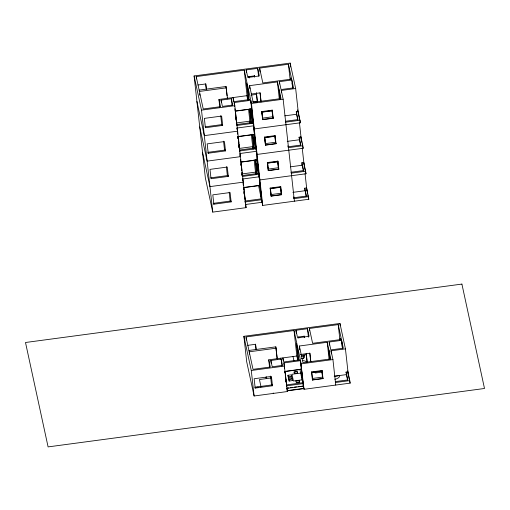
<?xml version="1.0" encoding="UTF-8"?>
<svg xmlns="http://www.w3.org/2000/svg" width="510" height="510" viewBox="0 0 510 510"><rect width="100%" height="100%" fill="white"/><g stroke="black" fill="none" stroke-linecap="round" stroke-linejoin="round"><path stroke-width="0.76" d="M297.61 373.116L294.391 373.588L294.047 371.962L297.202 371.541L297.63 373.027M295.921 381.053L299.262 380.613M291.624 376.252L288.086 376.788L287.767 375.315L291.204 374.844L291.631 376.195M292.102 378.509L288.571 379.038L288.252 377.559L291.695 377.088L292.115 378.439M302.003 379.854L293.435 381.002L291.975 374.257L300.543 373.11M306.229 196.465L304.712 188.19L306.631 187.935L308.811 199.257L262.707 205.428L251.449 103.46L250.767 100.317L234.154 102.542L234.829 105.685L246.088 207.653L212.759 212.109L205.358 177.92L194.1 75.952L290.158 63.1L295.66 88.517L298.401 113.367M196.471 78.916L196.216 76.596L244.245 70.17L250.576 99.418L233.956 101.643L233.076 97.588L233.503 101.445M246.164 69.915L257.697 68.365L259.335 75.945L247.809 77.488L246.164 69.915L246.426 72.229M260.043 71.974L259.615 68.111L288.43 64.254L293.543 87.873L281.055 89.543L279.352 81.67L291.841 80L292.778 88.498M249.052 76.596L254.426 75.875M197.944 84.991L205.804 83.94L206.397 89.346M199.136 90.091L226.032 86.496L227.517 98.659M199.429 91.443L226.325 87.841M291.644 79.101L262.828 82.958L259.615 68.111M249.575 85.654L277.427 81.931L281.029 98.577L253.177 102.3L249.575 85.654L249.913 88.746M251.251 94.057L260.119 92.871L261.056 101.369M281.507 92.763L281.246 90.442L295.66 88.517M219.81 107.202L218.956 99.475L247.063 95.663L248.07 100.323M250.901 95.147L256.664 94.375M221.072 100.119L231.355 98.742L232.713 105.041L222.436 106.418L221.072 100.119L221.334 102.433M252.635 101.987L257.244 101.369M255.848 102.28L257.346 102.076L256.32 92.807M194.1 75.952L201.501 110.147L234.829 105.685M251.449 103.46L283.146 99.214L294.404 201.182M235.301 111.186L251.532 109.012L253.113 123.286L236.876 125.46M261.7 111.569L272.27 110.16L272.365 110.606L261.802 112.021L261.7 111.569L262.644 119.671L273.207 118.256L272.27 110.16M284.841 115.834L296.552 114.266L296.272 111.715L298.191 111.46L300.371 122.782L254.26 128.953L253.387 124.912M262.522 118.122L272.71 116.758L272.997 118.11L262.816 119.474L261.879 112.276M205.198 126.831L222.487 124.516L222.679 125.415L205.39 127.73L204.357 118.384L221.646 116.07L222.679 125.415M236.487 122.942L249.874 121.15L250.378 123.484M253.113 123.286L252.915 122.381L236.678 124.548L236.347 121.546M237.137 129.578L236.965 128.035L253.585 125.811M300.09 120.232L285.683 122.158L285.485 121.259L297.974 119.589L296.272 111.715M264.518 137.062L275.081 135.647L275.177 136.1L264.613 137.515L264.518 137.062L265.455 145.159L276.025 143.743L275.081 135.647M300.607 145.484L299.083 137.209L301.002 136.948L303.182 148.27L257.078 154.441L256.396 151.304L239.783 153.529M275.814 143.603L275.005 136.297L264.824 137.655L265.633 144.968L275.814 143.603L275.521 142.252L265.34 143.616L264.696 137.77M287.232 141.378L299.772 139.702M239.298 148.435L252.686 146.644L253.196 148.977M208.208 153.223L225.496 150.909L224.464 141.563L207.175 143.877L208.208 153.223L208.01 152.324L225.299 150.01L225.496 150.909M255.924 148.78L255.727 147.868L239.496 150.042L239.694 150.954L255.924 148.78L254.35 134.506L238.113 136.674L238.278 138.178M302.902 145.72L288.494 147.651L288.297 146.752L300.785 145.082L299.083 137.209M240.72 162.021L257.333 159.802L257.142 158.897M240.93 162.167L257.161 159.993L258.736 174.273L242.505 176.441M267.329 162.556L277.899 161.141L277.995 161.593L267.425 163.002L267.329 162.556L268.273 170.652L278.836 169.237L277.899 161.141M290.47 166.815L302.181 165.246L301.901 162.696L303.82 162.441L306 173.763L259.89 179.934L259.016 175.893M268.152 169.11L278.332 167.745L278.626 169.097L268.445 170.455L267.992 167.643M210.828 177.818L228.117 175.504L228.308 176.403L211.019 178.717L209.986 169.371L227.275 167.057L228.308 176.403M242.11 173.929L255.504 172.138L256.007 174.465M258.736 174.273L258.544 173.362L242.307 175.536L241.976 172.527M242.766 180.565L242.594 179.016L259.214 176.791M305.719 171.213L291.306 173.145L291.114 172.24L303.603 170.569L301.901 162.696M270.147 188.05L280.71 186.634L280.806 187.081L270.243 188.496L270.147 188.05L271.084 196.146L281.654 194.731L280.71 186.634M281.443 194.584L280.634 187.278L270.453 188.643L271.263 195.948L281.443 194.584L281.15 193.239L270.969 194.597L270.325 188.751M292.861 192.366L304.993 190.74M213.837 204.204L231.126 201.89L230.093 192.544L212.804 194.858L213.837 204.204L213.639 203.305L230.928 200.991L231.126 201.89M261.553 199.761L261.356 198.855L245.125 201.029L245.323 201.934L261.553 199.761L259.979 185.487L243.742 187.661L243.907 189.159M245.412 204.51L262.025 202.285L262.707 205.428M308.531 196.707L294.123 198.632L293.926 197.733L306.414 196.063L304.712 188.19M347.578 380.345L346.054 372.07L347.979 371.809L350.153 383.131L304.049 389.302L300.556 360.672L283.936 362.897L287.43 391.527L254.101 395.989L246.7 361.8L243.888 336.307L339.947 323.448L345.442 348.872L348.26 374.359M283.12 360.258L282.865 357.937L283.745 361.998L300.358 359.773L294.034 330.525L246.005 336.951L253.011 369.342L270.3 367.028L268.744 359.831L296.845 356.012L297.853 360.678M295.953 330.263L307.479 328.72L309.117 336.3L297.591 337.843L295.953 330.263L296.297 333.355M309.659 330.78L309.404 328.465L338.219 324.609L343.326 348.228L330.843 349.898L329.135 342.025L341.623 340.355L342.561 348.853M298.834 336.951L304.215 336.23L304.368 337.588M247.726 345.34L255.587 344.288L256.186 349.701M248.925 350.447L275.821 346.845L277.306 359.014M276.114 348.196L249.218 351.798L249.473 354.112M341.432 339.456L312.611 343.313L309.404 328.465M299.357 346.009L327.216 342.28L330.818 358.925L302.959 362.655L299.357 346.009L299.784 349.873M300.301 354.507L309.901 353.22L310.845 361.717M331.379 353.889L331.035 350.797L345.442 348.872M301.2 355.432L306.599 354.711M270.861 360.474L281.137 359.097L282.502 365.396L272.225 366.773L270.861 360.474L271.205 363.56M301.078 356.439L304.158 355.986A4.539 2.148 -6.3 0 0 304.068 355.049M297.381 358.485L297.725 360.525M243.888 336.307L251.283 370.496L284.618 366.04M301.238 363.815L332.934 359.569L335.746 385.063M301.321 369.367L285.09 371.541L286.665 385.815L302.895 383.641L301.321 369.367L301.123 368.456L302.698 382.729L286.467 384.903L286.665 385.815M294.072 372.134L297.247 371.707M322.052 370.509L311.489 371.924L311.584 372.376L322.154 370.961L322.052 370.509L322.996 378.611L312.432 380.02L312.33 379.574M271.32 377.948L266.641 378.573L266.233 376.686M322.25 372.058L315.333 372.982L315.059 371.72M322.785 378.465L322.492 377.113L312.311 378.477L312.604 379.829L322.785 378.465L321.976 371.159L311.795 372.517L312.604 379.829M334.203 376.24L346.743 374.563M334.464 376.348L339.66 375.513A6.789 3.207 -6.3 0 1 334.866 379.338M256.511 387.339L258.041 387.128M260.31 386.829L261.815 386.625M296.297 382.43L299.478 382.003M255.178 388.084L272.467 385.77L271.435 376.425L254.146 378.739L255.178 388.084L254.981 387.186L272.27 384.871L272.467 385.77M335.274 381.614L347.756 379.944L346.054 372.07M286.703 388.155L288.966 387.849M290.477 387.651L292.746 387.345M294.257 387.141L296.52 386.841M298.031 386.637L300.301 386.338M301.812 386.134L303.322 385.93L304.049 389.302M286.748 388.378L303.367 386.166L300.556 360.672M335.465 382.513L349.873 380.581M287.238 390.628L303.858 388.403M287.283 390.851L303.903 388.633M295.915 381.11L296.348 382.596L299.504 382.168L299.281 380.658M297.579 109.873L298.324 113.316M298.63 114.737L300.371 122.782M290.706 79.439L290.375 77.909L290.541 79.369M296.355 113.367L297.789 119.99M300.619 136.419L301.92 142.424M302.232 143.884L303.182 148.27M303.654 162.919L303.954 164.303M304.26 165.718L306 173.763M347.514 370.917L349.363 379.478M349.681 380.938L350.153 383.131M340.495 339.794L340.164 338.264L340.323 339.724M301.984 164.347L303.418 170.971M306.319 187.725L307.549 193.405M307.861 194.871L308.811 199.257M281.246 90.442L283.146 99.214M287.825 145.815L288.144 147.275M331.035 350.797L332.934 359.569M293.479 196.911L293.773 198.256M273.111 117.804L273.207 118.256M275.929 143.297L276.025 143.743M278.74 168.791L278.836 169.237M322.9 378.159L322.996 378.611M281.558 194.278L281.654 194.731M262.548 119.219L262.644 119.671M265.359 144.712L265.455 145.159M268.177 170.2L268.273 170.652M270.988 195.693L271.084 196.146M251.513 107.916L251.71 108.815L235.091 111.04L234.836 108.726M251.532 109.012L251.334 108.101L252.915 122.381M249.97 109.108L252.896 122.629M249.53 109.159L250.741 114.756L251.608 122.623M254.324 133.41L254.522 134.308L237.902 136.533L238.157 138.847M252.705 134.238L255.708 148.123M252.342 134.646L253.553 140.244L254.426 148.117M257.161 159.993L256.963 159.088L258.544 173.362M301.302 368.271L301.493 369.17L284.873 371.395L285.045 372.938M255.599 160.089L258.525 173.61M255.159 160.14L256.371 165.737L257.238 173.604M259.953 184.391L260.151 185.289L243.531 187.514L243.786 189.835M302.895 383.641L299.886 369.285M261.337 199.104L258.544 185.41M293.001 356.528L293.958 360.946M236.965 128.035L237.647 131.178L204.312 135.634L196.917 101.445M288.124 375.258L288.443 376.75M288.609 377.508L288.928 378.994M289.049 379.542L289.368 381.034M239.917 154.154L240.459 156.666L207.13 161.128L199.729 126.939M242.594 179.016L243.276 182.159L209.941 186.622L202.547 152.433M280.494 358.205L280.64 358.881M286.888 389.015L287.43 391.527M245.546 205.135L246.088 207.653M218.956 99.475L220.518 106.673L203.229 108.987L196.216 76.596M273.213 392.968L273.309 393.42M265.888 377.381L266.163 378.637L259.437 379.536L260.992 386.733M339.947 323.448L340.202 325.769M341.687 341.77L342.369 347.954M338.219 324.609L339.921 340.055M329.224 342.796L329.479 345.117M329.116 351.052L330.053 359.55M328.918 350.153L329.6 359.365M327.216 342.28L329.09 359.276M299.434 122.706L301.289 139.498M302.245 148.2L304.03 164.354M304.19 165.782L304.362 167.363M305.063 173.693L306.912 190.479M290.158 63.1L290.585 66.957M292.071 82.964L292.581 87.599M288.43 64.254L290.139 79.707M321.848 371.267L322.492 377.113M307.479 328.72L308.416 337.218M309.793 353.092L310.73 361.59M311.584 371.898L312.432 380.02M279.352 81.67L279.608 83.991M279.327 90.703L280.264 99.195M279.136 89.798L279.818 99.01M277.427 81.931L279.308 98.921M306.229 353.36L307.256 362.629M306.191 353.934L307.128 362.431M304.094 336.007L304.247 337.371M298.713 336.728L298.866 338.092M300.447 360.544L300.619 362.087M300.785 363.636L303.087 384.483M272.997 118.11L272.193 110.804L262.012 112.168L262.816 119.474M278.626 169.097L277.822 161.785L267.642 163.149L268.445 170.455M271.983 110.185L272.71 116.758M274.794 135.673L275.521 142.252M277.612 161.166L278.332 167.745M280.423 186.66L281.15 193.239M298.93 360.634L297.712 349.618L296.348 343.319L298.261 360.627M294.034 330.525L296.845 356.012M257.697 68.365L258.544 76.092M260.011 92.743L261.031 102.013M267.508 163.264L267.833 166.183M256.447 93.011L257.467 102.28M254.49 75.512L254.649 76.965M254.311 75.659L254.458 77.016M257.123 101.146L257.276 102.51M284.975 371.382L285.141 372.886M285.307 374.385L285.638 377.394M285.887 379.644L286.135 381.901M283.936 362.897L284.191 365.217M284.363 366.76L284.535 368.303M285.3 375.258L285.555 377.572M285.817 379.893L286.072 382.207M286.327 384.527L286.582 386.841M281.137 359.097L281.909 366.046M248.931 76.379L249.199 77.953M248.727 76.283L248.886 77.737M250.767 100.317L262.025 202.285M250.831 101.739L251.086 104.053M251.258 105.602L253.642 127.226M253.814 128.775L256.198 150.393M256.46 152.719L256.715 155.04M256.887 156.583L261.828 201.38M254.235 134.347L255.727 147.868M259.864 185.328L261.356 198.855M249.058 99.488L247.93 89.263L246.566 82.964L248.472 100.272M250.098 108.93L250.27 110.504M252.915 134.423L253.087 135.998M255.727 159.917L255.899 161.491M275.821 346.845L277.102 358.434M249.466 109.242L251.028 123.407M252.278 134.736L253.757 148.11M255.096 160.229L256.657 174.388M244.245 70.17L247.573 100.298M248.593 109.567L250.129 123.471M251.322 134.283L252.947 148.958M254.139 159.777L255.504 172.138M268.744 359.831L269.599 367.557M270.536 376.055L271.562 385.324M235.384 111.939L236.793 124.708M238.444 139.683L238.776 142.685M238.941 144.19L239.694 150.954M241.013 162.919L241.345 165.922M241.51 167.427L241.842 170.436M242.008 171.934L242.422 175.695M244.073 190.663L245.323 201.934M235.352 112.531L235.684 115.534M235.849 117.039L236.181 120.041M238.004 136.521L238.253 138.771M238.419 140.275L238.75 143.278M238.916 144.783L239.247 147.792M240.981 163.512L241.23 165.769M241.479 168.019L241.727 170.276M243.627 187.501L243.882 189.758M244.048 191.256L244.379 194.265M244.545 195.77L244.876 198.772M234.154 102.542L234.581 106.405M235.346 113.36L235.601 115.674M235.856 117.995L236.111 120.309M236.366 122.629L236.627 124.944M237.392 131.899L237.647 134.213M238.419 141.168L238.584 142.711M238.929 145.803L239.101 147.345M239.439 150.437L239.611 151.98M239.949 155.072L240.121 156.615M240.465 159.707L240.631 161.249M240.975 164.341L241.147 165.884M241.485 168.976L241.657 170.518M241.995 173.61L242.256 175.931M243.021 182.88L243.276 185.2M244.041 192.149L244.213 193.698M244.558 196.784L244.723 198.333M245.068 201.418L245.24 202.967M236.34 123.267L236.512 124.81M237.877 137.171L238.049 138.714M238.387 141.805L238.559 143.348M238.903 146.44L239.075 147.983M241.969 174.248L242.142 175.791M243.506 188.152L243.678 189.694M244.016 192.786L244.188 194.329M244.532 197.421L244.698 198.964M231.355 98.742L232.12 105.698M255.478 344.167L256.077 349.573M226.032 86.496L227.058 95.765M227.23 97.308L227.396 98.851M251.283 370.496L254.101 395.989M246.088 337.722L246.343 340.042M220.747 115.7L221.773 124.969M223.565 141.187L224.585 150.456M226.376 166.681L227.403 175.95M229.194 192.174L230.214 201.444M205.689 83.812L206.289 89.218M199.684 93.764L199.856 95.306M201.501 110.147L212.759 212.109M302.946 358.524A1.6 0.759 -6.3 0 0 303.813 357.886A5.922 2.799 -6.3 0 0 303.176 356.158M303.444 358.294A1.269 0.599 -6.3 0 1 301.729 358.524M303.061 358.543A1.269 0.599 -6.3 0 1 302.188 358.657A1.606 0.759 -6.3 0 1 301.627 358.575M304.221 355.54A17.927 8.472 -6.3 0 1 303.922 357.937M302.353 360.57A6.789 3.207 -6.3 0 1 306.994 362.355M292.549 380.536L289.011 381.072L288.692 379.599L292.134 379.128L292.555 380.479M461.907 284.083L25.5 342.497L48.093 446.9L484.5 388.486L461.907 284.083"/></g></svg>
